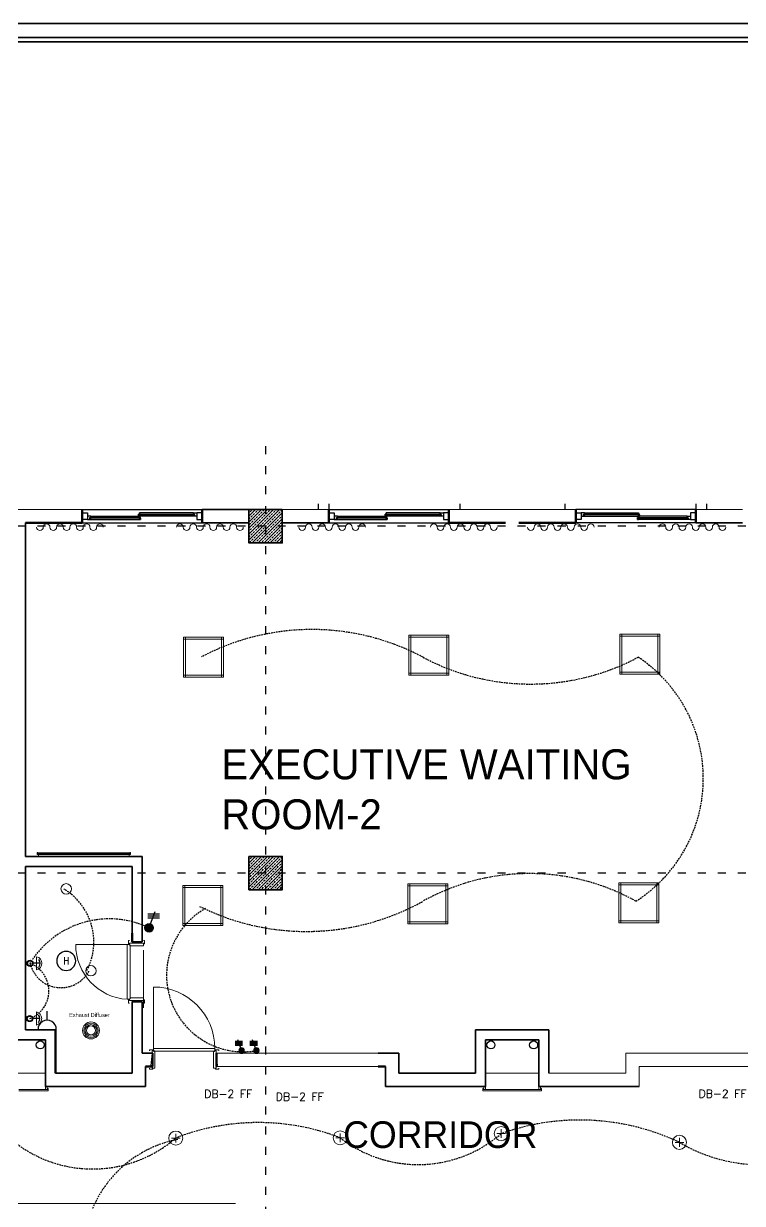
# Model space of a CAD drawing. Header units: millimetres. Extents: x -3207095 to 15275363, y 3702017 to 4798027.
# Drawn here: x 686597 to 687675, y 4471377 to 4473145 of the extents above; entities that cross this region are included whole.
import ezdxf

# ---------------------------------------------------------------- set-up
doc = ezdxf.new("R2010")
doc.units = ezdxf.units.MM
for name, pattern in [('ACAD_ISO03W100', [30, 12, -18]), ('DUZ', [500, 500]), ('HIDDEN', [0.375, 0.25, -0.125])]:
    doc.linetypes.add(name, pattern=pattern)
doc.layers.get('0').update_dxf_attribs({"color": 1, "linetype": 'DUZ'})
for name, color, linetype in [('0 MC MAHAL', 94, 'Continuous'), ('a-izdus', 2, 'HIDDEN'), ('a_aydinlatma', 5, 'Continuous'), ('AGAC', 116, 'Continuous'), ('EL-L-LS', 181, 'Continuous'), ('KOLTAR_F', 145, 'Continuous'), ('OLCU', 1, 'Continuous'), ('PEN', 161, 'Continuous'), ('SMC-EL-FA', 33, 'Continuous'), ('SMC-EL-FA-TXT', 123, 'Continuous'), ('SMC-EL-L-LP', 22, 'Continuous'), ('SMC-EL-P', 160, 'Continuous'), ('SMC-TXT', 123, 'Continuous'), ('söve', 26, 'DUZ'), ('TESİSAT', 57, 'Continuous')]:
    doc.layers.add(name, color=color, linetype=linetype)
for name, color, linetype, lineweight in [('C LIGHT', 202, 'Continuous', 9), ('cam', 143, 'Continuous', 20), ('DUV', 220, 'Continuous', 50), ('DUVAR', 7, 'Continuous', 35), ('EL-L-WIR', 124, 'Continuous', 30), ('FE_MOBTEF.2', 33, 'Continuous', 18), ('FE_PERDE', 205, 'Continuous', 15), ('gor25', 142, 'Continuous', 25), ('iç duvar', 7, 'Continuous', 50), ('KAPEN', 151, 'Continuous', 9), ('KOLON_F', 3, 'Continuous', 35)]:
    doc.layers.add(name, color=color, linetype=linetype, lineweight=lineweight)
doc.styles.add('ROMANS', font='romans.shx')
doc.styles.add('smc-1', font='simplex.shx')

# ---------------------------------------------------------------- blocks, each defined once
blk = doc.blocks.new('K210')
for p, q in [((0.04, 0.985), (0.04, 0.032)), ((0.04, 0.032), (0.047, 0.032)), ((0.047, 0.032), (0.047, 0.022)), ((0.047, 0.022), (0.953, 0.022)), ((0.953, 0.032), (0.96, 0.032)), ((0.953, 0.022), (0.953, 0.032)), ((0.96, 0.032), (0.96, 0.065))]:
    blk.add_line(p, q)
for points in [[(-0.02, 0.03), (-0.02, 0.045), (0.03, 0.045), (0.03, 0.03)], [(0.04, 0.065), (0.96, 0.065)], [(1.02, 0.03), (1.02, 0.045), (0.97, 0.045), (0.97, 0.03)], [(0.02, -0.19), (0, -0.19), (0.02, -0.01), (0, -0.01)], [(0.98, -0.19), (1, -0.19), (0.98, -0.01), (1, -0.01)], [(-0.02, -0.23), (-0.02, -0.245), (0.03, -0.245), (0.03, -0.23)], [(1.02, -0.23), (1.02, -0.245), (0.97, -0.245), (0.97, -0.23)]]:
    blk.add_lwpolyline(points)
for points in [[(0.02, 0.03), (0.045, 0.03), (0.045, 0.02), (0.06, 0.02), (0.06, -0.23), (0.02, -0.23)], [(0.98, 0.03), (0.955, 0.03), (0.955, 0.02), (0.94, 0.02), (0.94, -0.23), (0.98, -0.23)]]:
    blk.add_lwpolyline(points, close=True)
blk.add_arc((0.04, 0.065), 0.92, 0, 90)
blk = doc.blocks.new('new block')
at = {"layer": 'KAPEN'}
for p, q in [((105202.053, 48261.86), (105202.02, 48261.86)), ((105202.053, 48261.853), (105202.053, 48261.86)), ((105202.063, 48261.853), (105202.053, 48261.853)), ((105202.063, 48261.047), (105202.063, 48261.853)), ((105201.25, 48261.04), (105202.053, 48261.04)), ((105202.053, 48261.047), (105202.063, 48261.047)), ((105202.053, 48261.04), (105202.053, 48261.047))]:
    blk.add_line(p, q, dxfattribs=at)
for points in [[(105202.055, 48261.92), (105202.04, 48261.92), (105202.04, 48261.87), (105202.055, 48261.87)], [(105202.225, 48261.88), (105202.225, 48261.9), (105202.095, 48261.88), (105202.095, 48261.9)], [(105202.265, 48261.92), (105202.28, 48261.92), (105202.28, 48261.87), (105202.265, 48261.87)], [(105202.02, 48261.04), (105202.02, 48261.86)], [(105202.055, 48260.98), (105202.04, 48260.98), (105202.04, 48261.03), (105202.055, 48261.03)], [(105202.225, 48261.02), (105202.225, 48261), (105202.095, 48261.02), (105202.095, 48261)], [(105202.265, 48260.98), (105202.28, 48260.98), (105202.28, 48261.03), (105202.265, 48261.03)]]:
    blk.add_lwpolyline(points, dxfattribs=at)
for points in [[(105202.055, 48261.88), (105202.055, 48261.855), (105202.065, 48261.855), (105202.065, 48261.84), (105202.265, 48261.84), (105202.265, 48261.88)], [(105202.055, 48261.02), (105202.055, 48261.045), (105202.065, 48261.045), (105202.065, 48261.06), (105202.265, 48261.06), (105202.265, 48261.02)]]:
    blk.add_lwpolyline(points, close=True, dxfattribs=at)
blk.add_arc((105202.071, 48261.04), 0.822, 93.6023, 180, dxfattribs=at)
blk = doc.blocks.new('rgtkjıtdkfgölv')
at = {"layer": 'FE_MOBTEF.2'}
for p, q in [((104445.908, 48877.932), (104445.888, 48877.932)), ((104445.888, 48877.932), (104445.888, 48877.902)), ((104445.888, 48877.902), (104445.898, 48877.902)), ((104445.898, 48877.914), (104445.898, 48877.922)), ((104445.898, 48877.922), (104447.278, 48877.922)), ((104445.898, 48877.922), (104445.908, 48877.922)), ((104445.898, 48877.902), (104445.898, 48877.922)), ((104445.898, 48877.908), (104445.898, 48877.914)), ((104445.898, 48877.914), (104447.278, 48877.914)), ((104447.278, 48877.914), (104445.898, 48877.914)), ((104447.278, 48877.908), (104445.898, 48877.908)), ((104445.908, 48877.932), (104445.908, 48877.962)), ((104445.908, 48877.922), (104445.908, 48877.932)), ((104447.261, 48877.932), (104445.914, 48877.932)), ((104447.268, 48877.932), (104447.268, 48877.962)), ((104447.268, 48877.932), (104447.288, 48877.932)), ((104447.268, 48877.922), (104447.268, 48877.932)), ((104447.278, 48877.922), (104447.268, 48877.922)), ((104447.278, 48877.902), (104447.278, 48877.922)), ((104447.278, 48877.922), (104447.278, 48877.914)), ((104447.278, 48877.914), (104447.278, 48877.908)), ((104447.288, 48877.902), (104447.278, 48877.902)), ((104447.288, 48877.932), (104447.288, 48877.902))]:
    blk.add_line(p, q, dxfattribs=at)
blk = doc.blocks.new('GEN_BLOCK00601')
at = {"linetype": 'Continuous', "ltscale": 50}
for centre, start, end in [((50, 50), 0, 180), ((150, 50), 180, 0), ((250, 50), 0, 180), ((350, 50), 180, 0), ((450, 50), 0, 180), ((550, 50), 180, 0), ((650, 50), 0, 180), ((750, 50), 180, 0), ((850, 50), 0, 180), ((950, 50), 180, 0)]:
    blk.add_arc(centre, 50, start, end, dxfattribs=at)
for tag in ['FLOOR', 'Sfb']:
    blk.add_attdef(tag, (0, 0), '', height=1)
blk = doc.blocks.new('CL4')
at = {"layer": 'C LIGHT', "color": 3}
for p, q in [((-3.25, 0), (3.25, 0)), ((0, 3.25), (0, -3.25))]:
    blk.add_line(p, q, dxfattribs=at)
at = {"layer": 'C LIGHT'}
blk.add_circle((0, 0), 5.25, dxfattribs=at)
blk = doc.blocks.new('A$Cfe24bc4e')
at = {"layer": 'OLCU', "color": 40, "linetype": 'Continuous', "lineweight": 5, "true_color": 0xf8d731}
for p, q in [((0, 0), (0, 60)), ((0, 60), (60, 60)), ((0, 57), (60, 57)), ((3, 0), (3, 60)), ((57, 60), (57, 0)), ((60, 60), (60, 0)), ((60, 3), (0, 3)), ((60, 0), (0, 0))]:
    blk.add_line(p, q, dxfattribs=at)
blk = doc.blocks.new('LS-1WAY-4G')
at = {"layer": 'EL-L-LS'}
blk.add_hatch(color=181, dxfattribs=at).paths.add_polyline_path([(0.092, 0.092, 1), (-0.092, 0.092, 1)])
at = {"layer": 'EL-L-LS', "color": 181}
for p, q in [((0.031, 0.178), (0.132, 0.453)), ((-0.036, 0.4), (0.223, 0.4)), ((-0.036, 0.354), (0.223, 0.354)), ((-0.036, 0.308), (0.223, 0.308)), ((-0.036, 0.263), (0.223, 0.263))]:
    blk.add_line(p, q, dxfattribs=at)
blk.add_circle((0, 0.092), 0.0917, dxfattribs=at)
blk = doc.blocks.new('LIGHT3')
at = {"layer": 'SMC-EL-L-LP'}
blk.add_line((0.001, 0), (0, 0.235), dxfattribs=at)
for radius in [0.0975, 0.0825]:
    blk.add_circle((0, 0.332), radius, dxfattribs=at)
blk.add_arc((0, 0.2), 0.2, 231.5853, 308.8029, dxfattribs=at)
blk = doc.blocks.new('S13A')
for p, q in [((0, 0.18), (0, 0.358)), ((-0.178, 0), (0.178, 0))]:
    blk.add_line(p, q)
blk.add_arc((0, 0.002), 0.178, 359.4023, 180.5977)
blk = doc.blocks.new('CL1')
at = {"layer": 'C LIGHT'}
blk.add_circle((0, 0), 5.25, dxfattribs=at)
blk = doc.blocks.new('HD')
at = {"color": 22}
blk.add_circle((0, 0), 0.25, dxfattribs=at)
at = {"layer": 'SMC-EL-FA-TXT', "color": 123, "style": 'ROMANS', "width": 0.75}
blk.add_text('H', height=0.197, dxfattribs=at).set_placement((-0.074, -0.096, 0))
blk = doc.blocks.new('LS-1WAY-3G')
at = {"layer": 'SMC-EL-L-LP'}
blk.add_hatch(color=181, dxfattribs=at).paths.add_polyline_path([(0.092, 0.092, 1), (-0.092, 0.092, 1)])
at = {"layer": 'SMC-EL-L-LP', "color": 181}
for p, q in [((-0.027, 0.399), (0.231, 0.399)), ((-0.027, 0.354), (0.231, 0.354)), ((-0.027, 0.308), (0.231, 0.308)), ((0.031, 0.178), (0.132, 0.453))]:
    blk.add_line(p, q, dxfattribs=at)
blk.add_circle((0, 0.092), 0.0917, dxfattribs=at)

msp = doc.modelspace()

# ---------------------------------------------------------------- hatches: boundary and pattern name
at = {"layer": 'KOLTAR_F'}
h = msp.add_hatch(dxfattribs=at)
h.set_pattern_fill('ANSI33', color=256, style=0)
h.set_pattern_definition([(45, (26351.7216, -31995.502), (-4.4901280605, 4.4901280605), []), (45, (26356.212, -31995.502), (-4.4901280605, 4.4901280605), [3.175, -1.5875])])
h.paths.add_polyline_path([(686935.2, 4472417), (686985.2, 4472417), (686985.2, 4472367), (686935.2, 4472367)])
h = msp.add_hatch(dxfattribs=at)
h.set_pattern_fill('ANSI33', color=256, style=0)
h.set_pattern_definition([(45, (26351.7216, -32515.502), (-4.4901280605, 4.4901280605), []), (45, (26356.212, -32515.502), (-4.4901280605, 4.4901280605), [3.175, -1.5875])])
h.paths.add_polyline_path([(686935.2, 4471897), (686985.2, 4471897), (686985.2, 4471847), (686935.2, 4471847)])

# ---------------------------------------------------------------- linework, layer by layer
at = {"color": 232, "linetype": 'ACAD_ISO03W100'}
for p, q in [((686960.2, 4472512), (686960.2, 4469382)), ((689300.2, 4472392), (685360.2, 4472392)), ((689300.2, 4471872), (685360.2, 4471872))]:
    msp.add_line(p, q, dxfattribs=at)
at = {"layer": 'a-izdus', "color": 5, "linetype": 'Continuous', "lineweight": 5}
for radius in [12.7, 10.7, 10.7, 8.72, 6.72]:
    msp.add_circle((686698.5, 4471636.2), radius, dxfattribs=at)
at = {"layer": 'a_aydinlatma', "linetype": 'HIDDEN', "ltscale": 10}
for centre, radius, start, end in [((687029.7, 4471881.9), 355.2, 62.0145, 117.777), ((687357.6, 4472499.1), 343.7, 242.0145, 297.9855), ((687398.7, 4472013.9), 217.9, 302.4236, 56.5061), ((687355.9, 4471542.7), 328.6, 60.9443, 119.0557), ((686610.1, 4471768.8), 92.7, 332.5267, 59.0993), ((687021.5, 4472144.6), 360, 243.5911, 299.0557), ((686926.6, 4471719), 114.8, 119.4042, 280.0146), ((686725.9, 4471664.1), 139.3, 64.6194, 148.5655), ((686591.1, 4471695.4), 44.3, 290.5556, 68.9631), ((686653.5, 4471748.1), 47.8, 193.6557, 332.5267), ((686949.3, 4471156.2), 341.9, 68.946, 111.2034), ((687431.3, 4471151.2), 350.7, 64.7928, 109.6178), ((686701, 4471619.2), 190.6, 232.1838, 310.8205), ((687189, 4471625.8), 190.6, 232.1838, 310.8205), ((686860.8, 4471302.4), 173.3, 100.6938, 285.2131), ((687702.7, 4471673.5), 238.5, 239.2376, 298.8788)]:
    msp.add_arc(centre, radius, start, end, dxfattribs=at)
at = {"layer": 'AGAC'}
for p, q in [((686685.2, 4472417), (686865.2, 4472417)), ((687055.2, 4472417), (687235.2, 4472417)), ((687605.2, 4472417), (687425.2, 4472417)), ((686685.2, 4472397), (686865.2, 4472397)), ((687055.2, 4472397), (687235.2, 4472397)), ((687605.2, 4472397), (687425.2, 4472397))]:
    msp.add_line(p, q, dxfattribs=at)
at = {"layer": 'cam'}
for p, q in [((686696.7, 4472405), (686772.7, 4472405)), ((686696.7, 4472404.5), (686772.7, 4472404.5)), ((686696.7, 4472404), (686772.7, 4472404)), ((686853.7, 4472410), (686769.7, 4472410)), ((686853.7, 4472409.5), (686769.7, 4472409.5)), ((686853.7, 4472409), (686769.7, 4472409)), ((687066.7, 4472405), (687142.7, 4472405)), ((687066.7, 4472404.5), (687142.7, 4472404.5)), ((687066.7, 4472404), (687142.7, 4472404)), ((687223.7, 4472410), (687139.7, 4472410)), ((687223.7, 4472409.5), (687139.7, 4472409.5)), ((687223.7, 4472409), (687139.7, 4472409)), ((687436.7, 4472410), (687520.7, 4472410)), ((687436.7, 4472409.5), (687520.7, 4472409.5)), ((687436.7, 4472409), (687520.7, 4472409)), ((687593.7, 4472405), (687517.7, 4472405)), ((687593.7, 4472404.5), (687517.7, 4472404.5)), ((687593.7, 4472404), (687517.7, 4472404))]:
    msp.add_line(p, q, dxfattribs=at)
at = {"layer": 'DUV'}
for p, q in [((686685.2, 4472397), (686685.2, 4472417)), ((686685.2, 4472397), (686685.2, 4472417)), ((686685.2, 4472397), (686685.2, 4472417)), ((686865.2, 4472397), (686865.2, 4472417)), ((686865.2, 4472397), (686865.2, 4472417)), ((686865.2, 4472397), (686865.2, 4472417)), ((687055.2, 4472397), (687055.2, 4472417)), ((687235.2, 4472397), (687235.2, 4472417)), ((687425.2, 4472397), (687425.2, 4472417)), ((687605.2, 4472397), (687605.2, 4472417)), ((686685.2, 4472397), (686600.2, 4472397)), ((687235.2, 4472397), (687320.2, 4472397)), ((687425.2, 4472397), (687340.2, 4472397)), ((686760.2, 4471782), (686760.2, 4471769)), ((686645.2, 4471637), (686645.2, 4471572)), ((686886.5, 4471602), (686886.5, 4471582)), ((686791.3, 4471582), (686780.2, 4471582)), ((687129.1, 4471582), (687140.2, 4471582))]:
    msp.add_line(p, q, dxfattribs=at)
at = {"layer": 'DUVAR'}
for p, q in [((686685.2, 4472397), (686685.2, 4472417)), ((686865.2, 4472417), (686935.2, 4472417)), ((686865.2, 4472397), (686865.2, 4472417)), ((687055.2, 4472397), (687055.2, 4472417)), ((687235.2, 4472397), (687235.2, 4472417)), ((687425.2, 4472397), (687425.2, 4472417)), ((687605.2, 4472397), (687605.2, 4472417)), ((686600.2, 4472397), (686600.2, 4471897)), ((686600.2, 4472397), (686685.2, 4472397)), ((686865.2, 4472397), (686935.2, 4472397)), ((687055.2, 4472397), (686985.2, 4472397)), ((687320.2, 4472397), (687235.2, 4472397)), ((687340.2, 4472397), (687425.2, 4472397)), ((687605.2, 4472397), (687675.2, 4472397)), ((686775.2, 4471897), (686600.2, 4471897)), ((686600.2, 4471882), (686600.2, 4471637)), ((686760.2, 4471882), (686600.2, 4471882)), ((686760.2, 4471882), (686760.2, 4471769)), ((686775.2, 4471897), (686775.2, 4471769)), ((686760.2, 4471769), (686775.2, 4471769)), ((686760.2, 4471679), (686760.2, 4471572)), ((686775.2, 4471679), (686760.2, 4471679)), ((686775.2, 4471679), (686775.2, 4471602)), ((686600.2, 4471637), (686645.2, 4471637)), ((686645.2, 4471637), (686645.2, 4471572)), ((687320.2, 4471637), (687275.2, 4471637)), ((687275.2, 4471637), (687275.2, 4471572)), ((687320.2, 4471637), (687385.2, 4471637)), ((687385.2, 4471637), (687385.2, 4471572)), ((686630.2, 4471622), (686550.2, 4471622)), ((686630.2, 4471622), (686630.2, 4471552)), ((687370.2, 4471622), (687290.2, 4471622)), ((687290.2, 4471622), (687290.2, 4471552)), ((687290.2, 4471622), (687370.2, 4471622)), ((687370.2, 4471622), (687370.2, 4471552)), ((686791.3, 4471602), (686775.2, 4471602)), ((686791.3, 4471602), (686791.3, 4471582)), ((687129.1, 4471602), (687160.2, 4471602)), ((687160.2, 4471572), (687160.2, 4471602)), ((686780.2, 4471582), (686780.2, 4471552)), ((686780.2, 4471582), (686791.3, 4471582)), ((687140.2, 4471582), (687129.1, 4471582)), ((687140.2, 4471582), (687140.2, 4471552)), ((686645.2, 4471572), (686760.2, 4471572)), ((687275.2, 4471572), (687160.2, 4471572)), ((686630.2, 4471552), (686780.2, 4471552)), ((687290.2, 4471552), (687140.2, 4471552)), ((687370.2, 4471552), (687520.2, 4471552))]:
    msp.add_line(p, q, dxfattribs=at)
for points in [[(683730.2, 4473145.3), (690930.2, 4473145.3), (690930.2, 4468345.3), (683730.2, 4468345.3)], [(683751.2, 4473124.3), (690909.2, 4473124.3), (690909.2, 4468366.3), (683751.2, 4468366.3)], [(683757.5, 4473118), (690902.9, 4473118), (690902.9, 4468372.6), (683757.5, 4468372.6)]]:
    msp.add_lwpolyline(points, close=True, dxfattribs=at)
at = {"layer": 'gor25'}
for p, q in [((686852.2, 4472412), (686771.2, 4472412)), ((687222.2, 4472412), (687141.2, 4472412)), ((687438.2, 4472412), (687519.2, 4472412)), ((686698.2, 4472407), (686771.2, 4472407)), ((686698.2, 4472402), (686771.2, 4472402)), ((686852.2, 4472407), (686771.2, 4472407)), ((687068.2, 4472407), (687141.2, 4472407)), ((687068.2, 4472402), (687141.2, 4472402)), ((687222.2, 4472407), (687141.2, 4472407)), ((687438.2, 4472407), (687519.2, 4472407)), ((687592.2, 4472407), (687519.2, 4472407)), ((687592.2, 4472402), (687519.2, 4472402))]:
    msp.add_line(p, q, dxfattribs=at)
at = {"layer": 'iç duvar', "color": 7, "lineweight": 18}
for p, q in [((686495.2, 4472417), (686685.2, 4472417)), ((687055.2, 4472417), (686985.2, 4472417)), ((687235.2, 4472417), (687425.2, 4472417)), ((687425.2, 4472417), (687235.2, 4472417)), ((687605.2, 4472417), (687675.2, 4472417)), ((686886.5, 4471602), (686970.2, 4471602)), ((687129.1, 4471602), (686970.2, 4471602)), ((687531.3, 4471602), (687500.2, 4471602)), ((687500.2, 4471572), (687500.2, 4471602)), ((687531.3, 4471602), (687690.2, 4471602)), ((686886.5, 4471582), (686970.2, 4471582)), ((687129.1, 4471582), (686955.2, 4471582)), ((687531.3, 4471582), (687520.2, 4471582)), ((687520.2, 4471582), (687520.2, 4471552)), ((687520.2, 4471582), (687531.3, 4471582)), ((687531.3, 4471582), (687705.2, 4471582)), ((687385.2, 4471572), (687500.2, 4471572))]:
    msp.add_line(p, q, dxfattribs=at)
at = {"layer": 'iç duvar', "color": 252, "linetype": 'Continuous', "lineweight": 5, "true_color": 0x939598}
msp.add_line((686915.2, 4471377), (686545.2, 4471377), dxfattribs=at)
at = {"layer": 'KAPEN'}
for p, q in [((686777.2, 4471670.2), (686777.2, 4471756.4)), ((686550.2, 4471572), (686630.2, 4471572)), ((687290.2, 4471572), (687370.2, 4471572)), ((687370.2, 4471572), (687290.2, 4471572))]:
    msp.add_line(p, q, dxfattribs=at)
for points in [[(686590.2, 4471547.5), (686634.2, 4471547.5), (686634.2, 4471545.5), (686590.2, 4471545.5)], [(687330.2, 4471547.5), (687286.2, 4471547.5), (687286.2, 4471545.5), (687330.2, 4471545.5)], [(687330.2, 4471547.5), (687374.2, 4471547.5), (687374.2, 4471545.5), (687330.2, 4471545.5)]]:
    msp.add_lwpolyline(points, dxfattribs=at)
for points in [[(686630.2, 4471547.5), (686634.2, 4471547.5), (686634.2, 4471549), (686632.7, 4471549), (686632.7, 4471552), (686630.2, 4471552), (686630.2, 4471547.5)], [(686630.2, 4471547.5), (686634.2, 4471547.5), (686634.2, 4471549), (686632.7, 4471549), (686632.7, 4471552), (686630.2, 4471552), (686630.2, 4471547.5)], [(687290.2, 4471547.5), (687286.2, 4471547.5), (687286.2, 4471549), (687287.7, 4471549), (687287.7, 4471552), (687290.2, 4471552), (687290.2, 4471547.5)], [(687370.2, 4471547.5), (687374.2, 4471547.5), (687374.2, 4471549), (687372.7, 4471549), (687372.7, 4471552), (687370.2, 4471552), (687370.2, 4471547.5)]]:
    msp.add_lwpolyline(points, close=True, dxfattribs=at)
at = {"layer": 'KOLON_F'}
for points in [[(686935.2, 4472417), (686985.2, 4472417), (686985.2, 4472367), (686935.2, 4472367)], [(686935.2, 4471897), (686985.2, 4471897), (686985.2, 4471847), (686935.2, 4471847)]]:
    msp.add_lwpolyline(points, close=True, dxfattribs=at)
at = {"layer": 'PEN'}
for points in [[(686693.2, 4472412), (686693.2, 4472412), (686693.2, 4472402), (686685.2, 4472402), (686685.2, 4472402), (686685.2, 4472412), (686685.2, 4472412), (686685.2, 4472412), (686693.2, 4472412)], [(686771.2, 4472412), (686771.2, 4472412), (686771.2, 4472407), (686769.7, 4472407), (686769.7, 4472409), (686769.7, 4472410), (686771.2, 4472410), (686771.2, 4472412), (686771.2, 4472412)], [(686857.2, 4472412), (686857.2, 4472412), (686857.2, 4472407), (686853.7, 4472407), (686853.7, 4472409), (686853.7, 4472410), (686852.2, 4472410), (686852.2, 4472412), (686857.2, 4472412)], [(686857.2, 4472412), (686857.2, 4472412), (686857.2, 4472402), (686865.2, 4472402), (686865.2, 4472402), (686865.2, 4472412), (686865.2, 4472412), (686865.2, 4472412), (686857.2, 4472412)], [(687063.2, 4472412), (687063.2, 4472412), (687063.2, 4472402), (687055.2, 4472402), (687055.2, 4472402), (687055.2, 4472412), (687055.2, 4472412), (687055.2, 4472412), (687063.2, 4472412)], [(687141.2, 4472412), (687141.2, 4472412), (687141.2, 4472407), (687139.7, 4472407), (687139.7, 4472409), (687139.7, 4472410), (687141.2, 4472410), (687141.2, 4472412), (687141.2, 4472412)], [(687227.2, 4472412), (687227.2, 4472412), (687227.2, 4472407), (687223.7, 4472407), (687223.7, 4472409), (687223.7, 4472410), (687222.2, 4472410), (687222.2, 4472412), (687227.2, 4472412)], [(687227.2, 4472412), (687227.2, 4472412), (687227.2, 4472402), (687235.2, 4472402), (687235.2, 4472402), (687235.2, 4472412), (687235.2, 4472412), (687235.2, 4472412), (687227.2, 4472412)], [(687433.2, 4472412), (687433.2, 4472412), (687433.2, 4472402), (687425.2, 4472402), (687425.2, 4472402), (687425.2, 4472412), (687425.2, 4472412), (687425.2, 4472412), (687433.2, 4472412)], [(687433.2, 4472412), (687433.2, 4472412), (687433.2, 4472407), (687436.7, 4472407), (687436.7, 4472409), (687436.7, 4472410), (687438.2, 4472410), (687438.2, 4472412), (687433.2, 4472412)], [(687519.2, 4472412), (687519.2, 4472412), (687519.2, 4472407), (687520.7, 4472407), (687520.7, 4472409), (687520.7, 4472410), (687519.2, 4472410), (687519.2, 4472412), (687519.2, 4472412)], [(687597.2, 4472412), (687597.2, 4472412), (687597.2, 4472402), (687605.2, 4472402), (687605.2, 4472402), (687605.2, 4472412), (687605.2, 4472412), (687605.2, 4472412), (687597.2, 4472412)], [(686693.2, 4472407), (686693.2, 4472407), (686693.2, 4472402), (686696.7, 4472402), (686696.7, 4472404), (686696.7, 4472405), (686698.2, 4472405), (686698.2, 4472407), (686693.2, 4472407)], [(686696.7, 4472402), (686698.2, 4472402), (686698.2, 4472404), (686696.7, 4472404)], [(686769.7, 4472407), (686771.2, 4472407), (686771.2, 4472409), (686769.7, 4472409)], [(686771.2, 4472407), (686771.2, 4472407), (686771.2, 4472402), (686772.7, 4472402), (686772.7, 4472404), (686772.7, 4472405), (686771.2, 4472405), (686771.2, 4472407), (686771.2, 4472407)], [(686772.7, 4472402), (686771.2, 4472402), (686771.2, 4472404), (686772.7, 4472404)], [(686853.7, 4472407), (686852.2, 4472407), (686852.2, 4472409), (686853.7, 4472409)], [(687063.2, 4472407), (687063.2, 4472407), (687063.2, 4472402), (687066.7, 4472402), (687066.7, 4472404), (687066.7, 4472405), (687068.2, 4472405), (687068.2, 4472407), (687063.2, 4472407)], [(687066.7, 4472402), (687068.2, 4472402), (687068.2, 4472404), (687066.7, 4472404)], [(687139.7, 4472407), (687141.2, 4472407), (687141.2, 4472409), (687139.7, 4472409)], [(687141.2, 4472407), (687141.2, 4472407), (687141.2, 4472402), (687142.7, 4472402), (687142.7, 4472404), (687142.7, 4472405), (687141.2, 4472405), (687141.2, 4472407), (687141.2, 4472407)], [(687142.7, 4472402), (687141.2, 4472402), (687141.2, 4472404), (687142.7, 4472404)], [(687223.7, 4472407), (687222.2, 4472407), (687222.2, 4472409), (687223.7, 4472409)], [(687436.7, 4472407), (687438.2, 4472407), (687438.2, 4472409), (687436.7, 4472409)], [(687519.2, 4472407), (687519.2, 4472407), (687519.2, 4472402), (687517.7, 4472402), (687517.7, 4472404), (687517.7, 4472405), (687519.2, 4472405), (687519.2, 4472407), (687519.2, 4472407)], [(687517.7, 4472402), (687519.2, 4472402), (687519.2, 4472404), (687517.7, 4472404)], [(687520.7, 4472407), (687519.2, 4472407), (687519.2, 4472409), (687520.7, 4472409)], [(687597.2, 4472407), (687597.2, 4472407), (687597.2, 4472402), (687593.7, 4472402), (687593.7, 4472404), (687593.7, 4472405), (687592.2, 4472405), (687592.2, 4472407), (687597.2, 4472407)], [(687593.7, 4472402), (687592.2, 4472402), (687592.2, 4472404), (687593.7, 4472404)]]:
    msp.add_lwpolyline(points, close=True, dxfattribs=at)
at = {"layer": 'SMC-EL-L-LP', "lineweight": 0}
for p, q in [((686616.9, 4471746.7), (686616.9, 4471726.9)), ((686616.6, 4471663.9), (686616.6, 4471644.1))]:
    msp.add_line(p, q, dxfattribs=at)
for centre in [(686614.9, 4471736.8), (686614.5, 4471654)]:
    msp.add_arc(centre, 10.1, 281.7871, 78.2129, dxfattribs=at)
at = {"layer": 'söve'}
for p, q in [((687039.1, 4472425.5), (687039.1, 4472417)), ((687055.2, 4472425.5), (687055.2, 4472417)), ((687251.3, 4472425.3), (687251.3, 4472417)), ((687409.1, 4472425.3), (687409.1, 4472417)), ((687605.2, 4472425.5), (687605.2, 4472417)), ((687621.3, 4472425.5), (687621.3, 4472417))]:
    msp.add_line(p, q, dxfattribs=at)
at = {"layer": 'TESİSAT', "color": 8}
for centre in [(686622.4, 4471614.5), (687298.2, 4471614.5), (687362.2, 4471614.5)]:
    msp.add_circle(centre, 6, dxfattribs=at)

# ---------------------------------------------------------------- block references
at = {"xscale": -100, "yscale": 100, "zscale": 100, "rotation": 180}
msp.add_blockref('new block', (-9833449.3, 9297868.9), dxfattribs=at)
at = {"layer": '0 MC MAHAL', "xscale": 100, "yscale": 100, "zscale": 100, "rotation": 180}
msp.add_blockref('rgtkjıtdkfgölv', (11131346.5, 9359693.2), dxfattribs=at)
at = {"layer": 'C LIGHT', "linetype": 'Continuous'}
for name, p, xscale, yscale, zscale in [('CL1', (686661.3, 4471848.4), 1.5, 1.5, 1.5), ('CL1', (686698.4, 4471725.7), -1.5, 1.5, 1.5), ('CL4', (687313.6, 4471481.6), 2, 2, 2), ('CL4', (686825.6, 4471474.9), 2, 2, 2), ('CL4', (687072.1, 4471475.3), 2, 2, 2), ('CL4', (687580.7, 4471468.5), 2, 2, 2)]:
    msp.add_blockref(name, p, dxfattribs=dict(at, xscale=xscale, yscale=yscale, zscale=zscale))
at = {"layer": 'EL-L-LS', "xscale": 68.40000007856725, "yscale": 68.40000007856725, "zscale": 68.40000007856725}
msp.add_blockref('LS-1WAY-3G', (686785.6, 4471783.7), dxfattribs=at)
at = {"layer": 'EL-L-WIR', "xscale": -44.23680000000058, "yscale": 44.23680000000058, "zscale": 44.23680000000058}
for p in [(686924.3, 4471602), (686946.6, 4471602)]:
    msp.add_blockref('LS-1WAY-4G', p, dxfattribs=at)
at = {"layer": 'FE_PERDE', "extrusion": (0, 0, -1), "yscale": 0.10000020265579, "zscale": -0.10000020265579, "rotation": 180}
for p, xscale in [((-686617, 4472395.5), 0.10000020265579), ((-687307.5, 4472395.5), -0.10000020265579), ((-687352.9, 4472395.5), 0.10000020265579)]:
    msp.add_blockref('GEN_BLOCK00601', p, dxfattribs=dict(at, xscale=xscale))
at = {"layer": 'FE_PERDE', "yscale": 0.10000020265579, "zscale": 0.10000020265579, "rotation": 180}
for p, xscale in [((686926.9, 4472395.5), 0.10000020265579), ((687010.2, 4472395.5), -0.10000020265579), ((687650.2, 4472395.5), 0.10000020265579)]:
    msp.add_blockref('GEN_BLOCK00601', p, dxfattribs=dict(at, xscale=xscale))
at = {"layer": 'KAPEN', "xscale": 100, "yscale": 100, "zscale": 100}
msp.add_blockref('K210', (686788.3, 4471602.8), dxfattribs=at)
at = {"layer": 'OLCU', "color": 252, "linetype": 'Continuous', "lineweight": 5, "true_color": 0x939598}
for p in [(686837.4, 4472165.9), (687175.1, 4472168.8), (687491.5, 4472170.2), (686836, 4471793.3), (687173.6, 4471796.1), (687490.1, 4471797.5)]:
    msp.add_blockref('A$Cfe24bc4e', p, dxfattribs=at)
at = {"layer": 'SMC-EL-FA', "xscale": -57, "yscale": 57, "zscale": 57}
msp.add_blockref('HD', (686661.3, 4471740.4), dxfattribs=at)
at = {"layer": 'SMC-EL-L-LP', "lineweight": 0, "xscale": 46.16999999996072, "yscale": 46.16999999996072, "zscale": 46.16999999996072, "rotation": 90.00000000000001}
for p in [(686622.4, 4471736.8), (686622, 4471654)]:
    msp.add_blockref('LIGHT3', p, dxfattribs=at)
at = {"layer": 'SMC-EL-P', "xscale": 77.07436119695109, "yscale": 77.07436119695109, "zscale": 77.07436119695109}
msp.add_blockref('S13A', (686632.8, 4471637.5), dxfattribs=at)

# ---------------------------------------------------------------- texts
at = {"attachment_point": 1}
for s, width, gutter_width, insert, char_height in [('{\\fCentury Gothic|b0|i0|c0|p34;\\C7;EXECUTIVE WAITING ROOM-2}', 654.173, 9.38, (686893.8, 4472057.6), 45), ('{\\fCentury Gothic|b0|i0|c0|p34;\\C7;Exhaust Diffuser }', 91.779, 2.5, (686665.8, 4471662.4), 6), ('{\\fCentury Gothic|b0|i0|c162|p34;\\H1.00001x;\\C7;CORRIDOR}', 451.735, 12.5, (687076.6, 4471500), 40)]:
    msp.add_mtext_dynamic_manual_height_columns(s, width=width, gutter_width=gutter_width, heights=[0], dxfattribs=dict(at, insert=insert, char_height=char_height))
at = {"layer": 'SMC-TXT', "char_height": 12, "width": 170.386, "attachment_point": 1, "style": 'smc-1'}
for insert in [(686868.2, 4471547.1, 0), (687609.4, 4471547.4, 0), (686975.5, 4471542.9, 0)]:
    msp.add_mtext('DB-2 FF', dxfattribs=dict(at, insert=insert))

doc.saveas('drawing.dxf')
